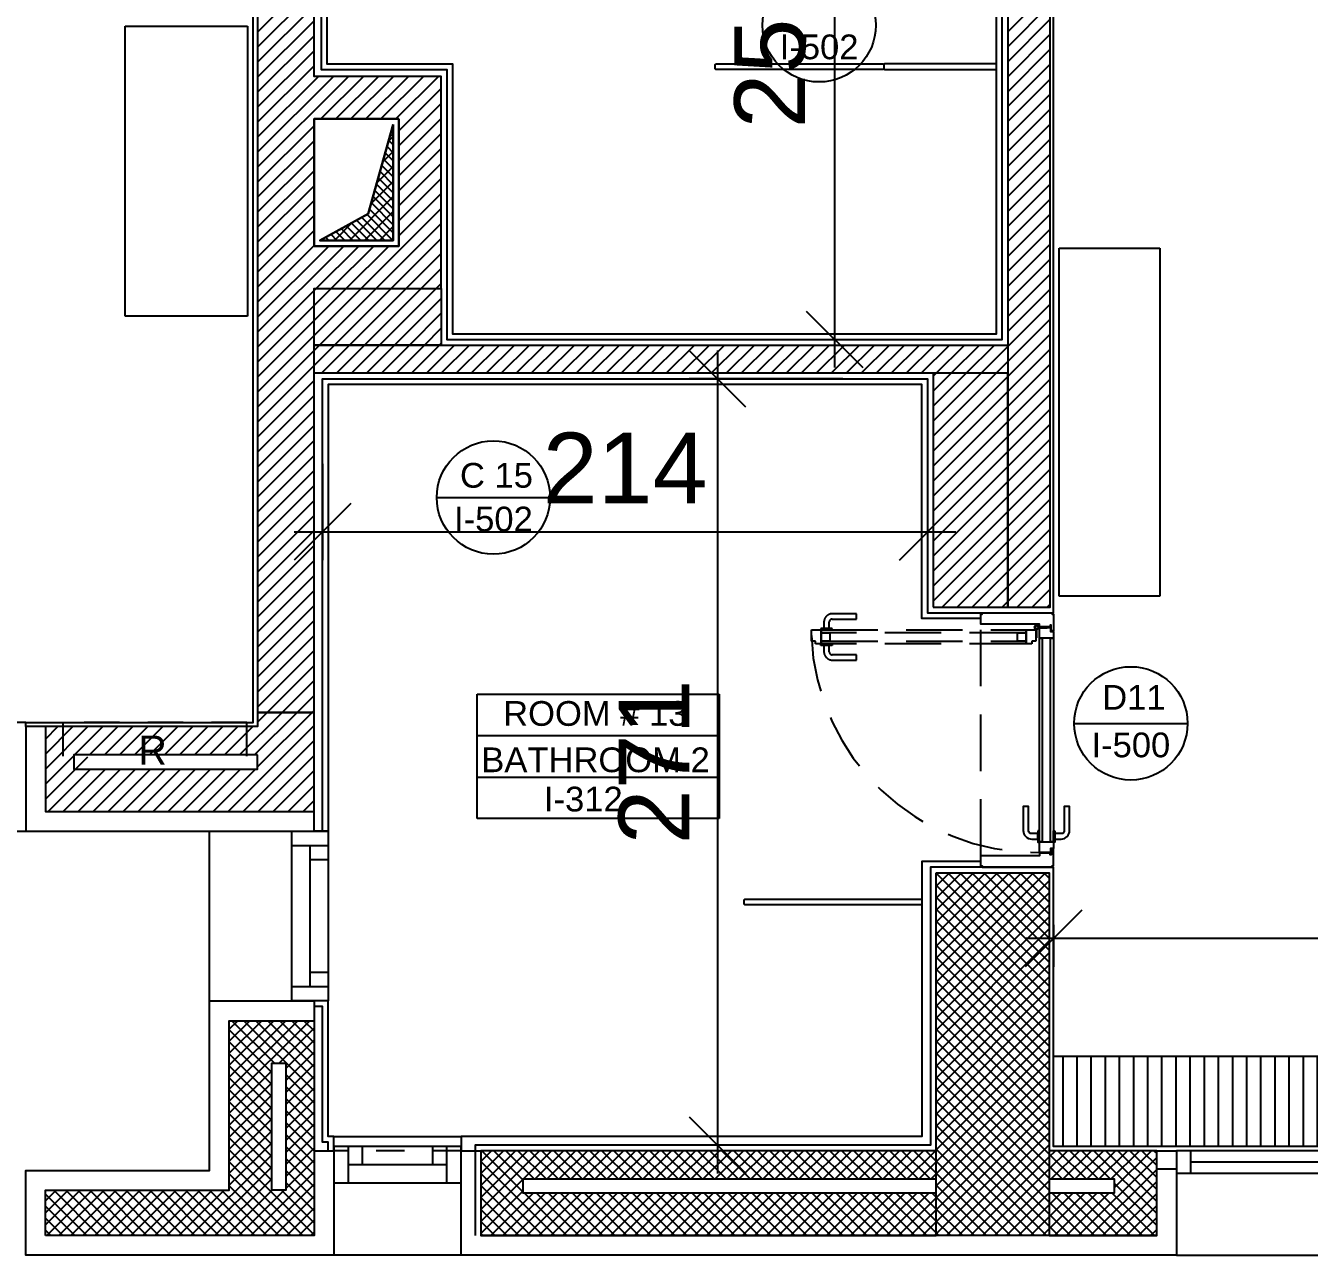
# Model space of a CAD drawing. Extents: x -1.7 to 46.3, y -159.8 to -77.2.
# Drawn here: x 4.008 to 8.548, y -96.806 to -92.456 of the extents above; entities that cross this region are included whole.
import ezdxf
from ezdxf.enums import TextEntityAlignment as Align

# ---------------------------------------------------------------- set-up
doc = ezdxf.new("R2010")
doc.units = 0
doc.header["$MEASUREMENT"] = 0
doc.header["$PDMODE"] = 35
doc.header["$PDSIZE"] = 0.3
for name, pattern in [('9-48-Xref plan$0$DASHED', [0.75, 0.5, -0.25]), ('9-48-Xref plan$0$HIDDEN', [0.3, 0.2, -0.1]), ('9-48-Xref plan$0$HIDDEN2', [0.1875, 0.125, -0.0625])]:
    doc.linetypes.add(name, pattern=pattern)
doc.layers.get('0').update_dxf_attribs({"linetype": 'CONTINUOUS'})
doc.layers.get('DEFPOINTS').update_dxf_attribs({"linetype": 'CONTINUOUS'})
for name, color, linetype in [('9-48-Xref plan$0$0-DASHED', 8, '9-48-Xref plan$0$DASHED'), ('9-48-Xref plan$0$A-ALU', 9, 'CONTINUOUS'), ('9-48-Xref plan$0$A-FC-PROJECTION', 8, '9-48-Xref plan$0$HIDDEN2'), ('9-48-Xref plan$0$A-HATCH-CONC', 8, 'CONTINUOUS'), ('9-48-Xref plan$0$A-PROJECTION', 8, 'CONTINUOUS'), ('9-48-Xref plan$0$A-RADIATEUR HIDDEN', 4, '9-48-Xref plan$0$HIDDEN2'), ('9-48-Xref plan$0$a-shaft', 251, 'CONTINUOUS'), ('9-48-Xref plan$0$A-WALL', 6, 'CONTINUOUS'), ('9-48-Xref plan$0$AR10-METAL', 243, 'CONTINUOUS'), ('9-48-Xref plan$0$AR13-PLST', 31, 'CONTINUOUS'), ('9-48-Xref plan$0$AR19-DOORS', 34, 'CONTINUOUS'), ('9-48-Xref plan$0$AR21-WIN', 142, 'CONTINUOUS'), ('9-48-Xref plan$0$AR22-LOUV', 152, 'CONTINUOUS'), ('9-48-Xref plan$0$CON01-STRUCT', 6, 'CONTINUOUS'), ('9-48-Xref plan$0$CON02-NON-STRUCT', 5, 'CONTINUOUS'), ('9-48-Xref plan$0$HT01-STRUCT', 252, 'CONTINUOUS'), ('9-48-Xref plan$0$HT03-NON-STRUCT', 52, 'CONTINUOUS'), ('9-48-Xref plan$0$INT04-HINGE', 242, 'CONTINUOUS'), ('9-48-Xref plan$0$TIL01-TL', 52, 'CONTINUOUS'), ('9-48-Xref plan$0$TIL03-CLD', 53, 'CONTINUOUS'), ('a-dim', 3, 'CONTINUOUS'), ('AR25-FURN', 142, 'CONTINUOUS'), ('SMB05-DOOR-NO', 32, 'CONTINUOUS'), ('SMB06-CL-NO', 42, 'CONTINUOUS'), ('SMB09-ROOM-NO', 52, 'CONTINUOUS')]:
    doc.layers.add(name, color=color, linetype=linetype)
doc.styles.add('9-48-Xref plan$0$STANDARD', font='txt')
doc.styles.add('A100-STEXT', font='ARIAL.TTF', dxfattribs={"height": 0.25})
doc.styles.add('raa', font='ARIAL.TTF')
doc.dimstyles.new('dim-law', dxfattribs={"dimtxt": 0.25, "dimasz": 0.2, "dimexe": 0.1, "dimexo": 0.3, "dimgap": 0.1, "dimtad": 1, "dimlfac": 100, "dimdsep": 46, "dimtxsty": 'A100-STEXT', "dimblk1": 'OBLIQUE', "dimblk2": 'OBLIQUE', "dimsah": 1, "dimcen": -0.05, "dimdle": 0.1, "dimclrd": 15, "dimclre": 15, "dimclrt": 256, "dimadec": 0, "dimazin": 0, "dimtfac": 0.28, "dimtix": 1, "dimtmove": 2, "dimatfit": 3, "dimldrblk": 'OBLIQUE', "dimfxl": 0, "dimtolj": 1, "dimarcsym": 0})
pattern_1 = [(45, (8.92711, -200.333704), (-0.026516504, 0.026516504), [])]
pattern_2 = [(45, (8.927112, -200.333704), (-0.0212132034, 0.0212132034), []), (135, (8.927112, -200.333704), (-0.0212132034, -0.0212132034), [])]

# ---------------------------------------------------------------- blocks, each defined once
blk = doc.blocks.new('_OBLIQUE')
at = {"color": 0, "linetype": 'ByBlock'}
blk.add_line((-0.5, -0.5), (0.5, 0.5), dxfattribs=at)
blk = doc.blocks.new('*D257')
at = {"layer": 'a-dim', "color": 15, "lineweight": -2}
for p, q in [((7.6434, -95.6368), (7.6434, -95.7852)), ((11.9322, -95.6368), (11.9322, -95.7852)), ((12.0322, -95.6852), (7.5434, -95.6852))]:
    blk.add_line(p, q, dxfattribs=at)
at = {"layer": 'DEFPOINTS', "color": 0}
for p in [(7.6434, -95.3368), (11.9322, -95.3368), (7.6434, -95.6852)]:
    blk.add_point(p, dxfattribs=at)
at = {"layer": 'a-dim', "color": 15, "lineweight": -2, "xscale": 0.2, "yscale": 0.2, "zscale": 0.2}
for p, rotation in [((7.6434, -95.6852), 180.0000025511356), ((11.9322, -95.6852), 2.551135542816496e-06)]:
    blk.add_blockref('_OBLIQUE', p, dxfattribs=dict(at, rotation=rotation))
at = {"layer": 'a-dim', "insert": (9.7878, -95.4576), "char_height": 0.25, "attachment_point": 5, "rotation": 0, "style": 'A100-STEXT'}
blk.add_mtext('\\A1;428.88', dxfattribs=at)
blk = doc.blocks.new('*D260')
at = {"layer": 'a-dim', "color": 15, "lineweight": -2}
for p, q in [((6.8689, -90.9057), (6.8689, -93.6659)), ((6.7473, -91.0057), (6.9689, -91.0057)), ((6.7473, -93.5659), (6.9689, -93.5659))]:
    blk.add_line(p, q, dxfattribs=at)
at = {"layer": 'DEFPOINTS', "color": 0}
for p in [(6.4473, -91.0057), (6.4473, -93.5659), (6.8689, -93.5659)]:
    blk.add_point(p, dxfattribs=at)
at = {"layer": 'a-dim', "color": 15, "lineweight": -2, "xscale": 0.2, "yscale": 0.2, "zscale": 0.2}
for p, rotation in [((6.8689, -91.0057), 90), ((6.8689, -93.5659), 270)]:
    blk.add_blockref('_OBLIQUE', p, dxfattribs=dict(at, rotation=rotation))
at = {"layer": 'a-dim', "insert": (6.6413, -92.2858), "char_height": 0.25, "attachment_point": 5, "rotation": 90, "style": 'A100-STEXT'}
blk.add_mtext('\\A1;256.02', dxfattribs=at)
blk = doc.blocks.new('*D261')
at = {"layer": 'a-dim', "color": 15, "lineweight": -2}
for p, q in [((6.4555, -93.6057), (6.4555, -96.5157)), ((6.8984, -93.7057), (6.3555, -93.7057)), ((6.8984, -96.4157), (6.3555, -96.4157))]:
    blk.add_line(p, q, dxfattribs=at)
at = {"layer": 'DEFPOINTS', "color": 0}
for p in [(7.1984, -93.7057), (6.4555, -96.4157), (7.1984, -96.4157)]:
    blk.add_point(p, dxfattribs=at)
at = {"layer": 'a-dim', "color": 15, "lineweight": -2, "xscale": 0.2, "yscale": 0.2, "zscale": 0.2}
for p, rotation in [((6.4555, -93.7057), 90), ((6.4555, -96.4157), 270)]:
    blk.add_blockref('_OBLIQUE', p, dxfattribs=dict(at, rotation=rotation))
at = {"layer": 'a-dim', "insert": (6.23, -95.0607), "char_height": 0.25, "attachment_point": 5, "rotation": 90, "style": 'A100-STEXT'}
blk.add_mtext('\\A1;271', dxfattribs=at)
blk = doc.blocks.new('*D262')
at = {"layer": 'a-dim', "color": 15, "lineweight": -2}
for p, q in [((5.0584, -94.0057), (5.0584, -94.3463)), ((7.1984, -94.0057), (7.1984, -94.3463)), ((4.9584, -94.2463), (7.2984, -94.2463))]:
    blk.add_line(p, q, dxfattribs=at)
at = {"layer": 'DEFPOINTS', "color": 0}
for p in [(5.0584, -93.7057), (7.1984, -93.7057), (7.1984, -94.2463)]:
    blk.add_point(p, dxfattribs=at)
at = {"layer": 'a-dim', "color": 15, "lineweight": -2, "xscale": 0.2, "yscale": 0.2, "zscale": 0.2, "rotation": 180}
blk.add_blockref('_OBLIQUE', (5.0584, -94.2463), dxfattribs=at)
at = {"layer": 'a-dim', "color": 15, "lineweight": -2, "xscale": 0.2, "yscale": 0.2, "zscale": 0.2}
blk.add_blockref('_OBLIQUE', (7.1984, -94.2463), dxfattribs=at)
at = {"layer": 'a-dim', "insert": (6.1284, -94.0208), "char_height": 0.25, "attachment_point": 5, "style": 'A100-STEXT'}
blk.add_mtext('\\A1;214', dxfattribs=at)

msp = doc.modelspace()

# ---------------------------------------------------------------- hatches: boundary and pattern name
at = {"layer": '9-48-Xref plan$0$a-shaft'}
h = msp.add_hatch(dxfattribs=at)
h.set_pattern_fill('_USER,_O', color=256, scale=0.02, angle=315, pattern_type=0)
h.set_pattern_definition([(315, (8e-11, -138.735676), (0.014142136, 0.014142136), [])])
h.paths.add_polyline_path([(5.30837, -92.80568), (5.30837, -93.21568), (5.04837, -93.21568), (5.22012, -93.12184)])
at = {"layer": '9-48-Xref plan$0$AR22-LOUV'}
h = msp.add_hatch(dxfattribs=at)
h.set_pattern_fill('ANSI31', color=256, scale=0.4, angle=45, style=0)
h.set_pattern_definition([(90, (8.92711, -200.333704), (-0.05, 1e-17), [])])
h.paths.add_polyline_path([(7.64337, -96.10068), (11.93216, -96.10068), (11.93216, -96.42068), (7.64337, -96.42068)])
at = {"layer": '9-48-Xref plan$0$HT01-STRUCT'}
h = msp.add_hatch(dxfattribs=at)
h.set_pattern_fill('_USER', color=256, scale=0.03, angle=45, style=0, double=1, pattern_type=0)
h.set_pattern_definition(pattern_2)
h.paths.add_polyline_path([(7.62837, -95.45268), (7.22837, -95.45268), (7.22837, -96.43568), (7.62837, -96.43568)])
h.paths.add_polyline_path([(7.62837, -96.43568), (7.22837, -96.43568), (7.22837, -96.73568), (7.62837, -96.73568), (7.62837, -96.58568)])
h = msp.add_hatch(dxfattribs=at)
h.set_pattern_fill('_USER', color=256, scale=0.03, angle=45, style=0, double=1, pattern_type=0)
h.set_pattern_definition(pattern_2)
h.paths.add_polyline_path([(5.02837, -95.97568), (4.72837, -95.97568), (4.72837, -96.57568), (4.07837, -96.57568), (4.07837, -96.73568), (5.02837, -96.73568)])
h.paths.add_polyline_path([(4.87837, -96.57568), (4.87837, -96.12568), (4.92837, -96.12568), (4.92837, -96.57568)], flags=16)
h = msp.add_hatch(dxfattribs=at)
h.set_pattern_fill('_USER', color=256, scale=0.03, angle=45, style=0, double=1, pattern_type=0)
h.set_pattern_definition(pattern_2)
h.paths.add_polyline_path([(7.22837, -96.58568), (5.76837, -96.58568), (5.76837, -96.53568), (7.22837, -96.53568), (7.22837, -96.43568), (5.61837, -96.43568), (5.61837, -96.73568), (7.22837, -96.73568)])
h = msp.add_hatch(dxfattribs=at)
h.set_pattern_fill('_USER', color=256, scale=0.03, angle=45, style=0, double=1, pattern_type=0)
h.set_pattern_definition(pattern_2)
h.paths.add_polyline_path([(8.00837, -96.43568), (7.62837, -96.43568), (7.62837, -96.53568), (7.85837, -96.53568), (7.85837, -96.58568), (7.62837, -96.58568), (7.62837, -96.73568), (8.00837, -96.73568)])
at = {"layer": '9-48-Xref plan$0$HT03-NON-STRUCT'}
h = msp.add_hatch(dxfattribs=at)
h.set_pattern_fill('ANSI31', color=252, scale=0.3, style=0, double=1)
h.set_pattern_definition(pattern_1)
h.paths.add_polyline_path([(5.56744, -90.83568), (5.26719, -90.83568), (5.26719, -90.98568), (5.56744, -90.98568)])
h.paths.add_polyline_path([(5.02837, -92.78568), (5.32837, -92.78568), (5.32837, -93.23568), (5.02837, -93.23568)], flags=16)
h.paths.add_polyline_path([(5.30837, -92.80568), (5.30837, -93.21568), (5.04837, -93.21568), (5.22012, -93.12184)], flags=0)
h.paths.add_polyline_path([(5.26719, -90.98568), (5.26719, -90.83568), (4.67837, -90.83568), (4.67837, -90.98568), (4.82837, -90.98568), (4.82837, -94.88568), (5.02837, -94.88568), (5.02837, -93.38568), (5.47837, -93.38568), (5.47837, -92.63568), (5.02837, -92.63568), (5.02837, -90.98568)])
h = msp.add_hatch(dxfattribs=at)
h.set_pattern_fill('ANSI31', color=252, scale=0.3, style=0, double=1)
h.set_pattern_definition(pattern_1)
h.paths.add_polyline_path([(7.48216, -94.51285), (7.63216, -94.51285), (7.63216, -92.04083), (7.48216, -92.04083)])
h = msp.add_hatch(dxfattribs=at)
h.set_pattern_fill('ANSI31', color=252, scale=0.3, style=0, double=1)
h.set_pattern_definition(pattern_1)
h.paths.add_polyline_path([(5.02837, -93.38568), (5.47837, -93.38568), (5.47837, -93.58588), (5.02837, -93.58588)])
h = msp.add_hatch(dxfattribs=at)
h.set_pattern_fill('ANSI31', color=252, scale=0.3, style=0, double=1)
h.set_pattern_definition(pattern_1)
h.paths.add_polyline_path([(7.48216, -93.58588), (5.02837, -93.58588), (5.02837, -93.68588), (7.48216, -93.68588)])
h = msp.add_hatch(dxfattribs=at)
h.set_pattern_fill('ANSI31', color=252, scale=0.3, style=0, double=1)
h.set_pattern_definition(pattern_1)
h.paths.add_polyline_path([(7.21837, -94.51285), (7.48216, -94.51285), (7.48216, -93.68568), (7.21837, -93.68568)])
h = msp.add_hatch(dxfattribs=at)
h.set_pattern_fill('ANSI31', color=252, scale=0.3, style=0, double=1)
h.set_pattern_definition(pattern_1)
h.paths.add_polyline_path([(5.02837, -94.88568), (4.82837, -94.88568), (4.82837, -94.93568), (4.22837, -94.93568), (4.07837, -94.93568), (4.07837, -95.23568), (5.02837, -95.23568)])
h.paths.add_polyline_path([(4.82837, -95.03568), (4.82837, -95.08568), (4.22837, -95.08568), (4.22837, -95.03568)], flags=16)

# ---------------------------------------------------------------- linework, layer by layer
at = {"layer": '9-48-Xref plan$0$0-DASHED', "ltscale": 10}
for p, q in [((7.58163, -94.591), (7.58163, -94.62135)), ((7.58363, -94.59134), (7.58363, -94.62135)), ((7.58363, -94.62135), (7.58163, -94.62135))]:
    msp.add_line(p, q, dxfattribs=at)
for points in [[(7.54638, -94.63335), (7.51638, -94.63335), (7.51638, -94.60335), (7.54638, -94.60335)], [(7.58138, -94.63335), (7.56685, -94.63335), (7.56685, -94.64335), (7.54638, -94.64335), (7.54638, -94.59335), (7.58138, -94.59335)]]:
    msp.add_lwpolyline(points, close=True, dxfattribs=at)
at = {"layer": '9-48-Xref plan$0$A-ALU'}
msp.add_line((1.09837, -95.30568), (4.00837, -95.30568), dxfattribs=at)
at = {"layer": '9-48-Xref plan$0$A-FC-PROJECTION', "ltscale": 0.5}
msp.add_line((5.54837, -96.43568), (5.09837, -96.43568), dxfattribs=at)
at = {"layer": '9-48-Xref plan$0$A-HATCH-CONC', "linetype": '9-48-Xref plan$0$HIDDEN'}
msp.add_line((7.38588, -95.39268), (7.38589, -94.57285), dxfattribs=at)
for points in [[(6.83153, -94.56635), (6.83153, -94.58835), (6.85053, -94.58835), (6.85053, -94.56535, -0.4142136), (6.86053, -94.55535), (6.94653, -94.55535), (6.94653, -94.53635), (6.86153, -94.53635, 0.4142136)], [(6.86153, -94.70035), (6.94653, -94.70035), (6.94653, -94.68135), (6.86053, -94.68135, -0.4142136), (6.85053, -94.67135), (6.85053, -94.64835), (6.83153, -94.64835), (6.83153, -94.67035, 0.4142136)]]:
    msp.add_lwpolyline(points, format="xyb", close=True, dxfattribs=at)
for points in [[(6.82203, -94.64335), (6.80156, -94.64335), (6.80156, -94.63335), (6.78703, -94.63335), (6.78703, -94.59335), (6.82203, -94.59335)], [(6.86053, -94.58835), (6.82053, -94.58835), (6.82053, -94.59335), (6.86053, -94.59335)], [(7.54638, -94.60335), (6.82203, -94.60335), (6.82203, -94.59335), (7.54638, -94.59335)], [(6.85203, -94.63335), (6.82203, -94.63335), (6.82203, -94.60335), (6.85203, -94.60335)], [(6.86053, -94.64835), (6.82053, -94.64835), (6.82053, -94.64335), (6.86053, -94.64335)], [(7.54638, -94.64335), (6.82203, -94.64335), (6.82203, -94.63335), (7.54638, -94.63335)]]:
    msp.add_lwpolyline(points, close=True, dxfattribs=at)
msp.add_arc((7.58422, -94.58298), 0.79776, 182.1814, 270.65782, dxfattribs=at)
at = {"layer": '9-48-Xref plan$0$A-PROJECTION'}
for p, q in [((4.65837, -95.90568), (4.65837, -95.30568)), ((5.54837, -96.80568), (5.09837, -96.80568)), ((8.07837, -96.80568), (11.37837, -96.80568))]:
    msp.add_line(p, q, dxfattribs=at)
at = {"layer": '9-48-Xref plan$0$A-RADIATEUR HIDDEN'}
msp.add_lwpolyline([(4.7901, -95.04068), (4.7901, -94.92068), (4.1401, -94.92068), (4.1401, -95.04068)], dxfattribs=at)
at = {"layer": '9-48-Xref plan$0$a-shaft'}
msp.add_lwpolyline([(5.30837, -92.80568), (5.30837, -93.21568), (5.04837, -93.21568), (5.22012, -93.12184), (5.30837, -92.80568)], dxfattribs=at)
msp.add_lwpolyline([(5.30837, -92.80568), (5.30837, -93.21568), (5.04837, -93.21568), (5.22012, -93.12184), (5.30837, -92.80568)], dxfattribs=at)
at = {"layer": '9-48-Xref plan$0$A-WALL'}
for p, q in [((4.82837, -94.88568), (5.02837, -94.88568)), ((8.00837, -96.73568), (5.61837, -96.73568)), ((8.00837, -96.73568), (7.52837, -96.73568))]:
    msp.add_line(p, q, dxfattribs=at)
msp.add_lwpolyline([(5.32837, -92.78568), (5.02837, -92.78568), (5.02837, -93.23568), (5.32837, -93.23568)], close=True, dxfattribs=at)
at = {"layer": '9-48-Xref plan$0$AR10-METAL', "ltscale": 70}
for points in [[(7.56637, -95.33319), (7.58837, -95.33319), (7.58837, -95.31419), (7.56537, -95.31419, -0.4142136), (7.55537, -95.30419), (7.55537, -95.21819), (7.53637, -95.21819), (7.53637, -95.30319, 0.4142136)], [(7.70037, -95.30319), (7.70037, -95.21819), (7.68137, -95.21819), (7.68137, -95.30419, -0.4142136), (7.67137, -95.31419), (7.64837, -95.31419), (7.64837, -95.33319), (7.67037, -95.33319, 0.4142136)]]:
    msp.add_lwpolyline(points, format="xyb", close=True, dxfattribs=at)
for points in [[(7.58837, -95.30419), (7.58837, -95.34419), (7.59337, -95.34419), (7.59337, -95.30419)], [(7.64837, -95.30419), (7.64837, -95.34419), (7.64337, -95.34419), (7.64337, -95.30419)]]:
    msp.add_lwpolyline(points, close=True, dxfattribs=at)
at = {"layer": '9-48-Xref plan$0$AR13-PLST', "ltscale": 0.25}
for points in [[(4.00837, -94.93568), (4.00837, -94.92068), (4.81337, -94.92068), (4.81337, -91.02068), (4.65837, -91.02068), (4.65837, -90.82068)], [(5.05837, -95.30568), (5.05837, -93.70568), (7.19837, -93.70568), (7.19837, -94.53285), (7.64337, -94.53285), (7.64337, -91.37368), (8.41916, -91.37368), (8.41916, -91.37368), (8.41916, -91.97368), (8.59916, -91.97368), (8.59916, -91.01068), (8.75775, -91.01068), (8.75782, -90.82068)], [(9.61758, -90.82269), (9.61758, -91.01068), (9.77816, -91.01068), (9.77816, -91.97368), (9.95816, -91.97368), (9.95816, -91.37368), (11.93216, -91.37368), (11.93216, -96.42068), (7.64337, -96.42068), (7.64337, -95.43268)], [(5.57762, -91.00568), (5.05337, -91.00568), (5.05337, -92.6113), (5.49837, -92.6113), (5.49837, -93.40568), (5.49837, -93.40568), (5.49837, -93.56588), (7.46237, -93.56588), (7.46237, -92.0612), (7.07337, -92.0612), (7.07337, -91.55577), (7.20337, -91.55577), (7.20337, -91.00568), (6.44727, -91.00568)], [(7.64337, -95.43268), (7.20837, -95.43268), (7.20837, -96.41568), (5.59837, -96.41568), (5.59837, -96.73568)], [(5.07837, -96.43568), (5.07837, -96.40568), (5.05837, -96.40568), (5.05837, -95.92568), (5.02837, -95.92568), (5.02837, -95.92568)]]:
    msp.add_lwpolyline(points, dxfattribs=at)
at = {"layer": '9-48-Xref plan$0$AR19-DOORS', "linetype": 'Continuous'}
for points in [[(7.63141, -94.58285), (7.59338, -94.58285), (7.59338, -94.57285), (7.38589, -94.57285), (7.38589, -94.57285), (7.38588, -94.57285), (7.38588, -94.53785), (7.39108, -94.53785), (7.39108, -94.53285), (7.63817, -94.53285), (7.63817, -94.53785), (7.64337, -94.53785), (7.64337, -94.56738), (7.64337, -94.57238), (7.64337, -94.59738), (7.63541, -94.59738), (7.63541, -94.57685), (7.63141, -94.57685), (7.63141, -94.58285)], [(7.63141, -95.38268), (7.59338, -95.38268), (7.59338, -95.39268), (7.38588, -95.39268), (7.38588, -95.39268), (7.38586, -95.39268), (7.38586, -95.42768), (7.39106, -95.42768), (7.39106, -95.43268), (7.63817, -95.43268), (7.63817, -95.42768), (7.64337, -95.42768), (7.64337, -95.39815), (7.64337, -95.39315), (7.64337, -95.36815), (7.63541, -95.36815), (7.63541, -95.38868), (7.63141, -95.38868), (7.63141, -95.38268)]]:
    msp.add_lwpolyline(points, dxfattribs=at)
for points in [[(7.63338, -94.58485), (7.63338, -94.59938), (7.64338, -94.59938), (7.64338, -94.62285), (7.59338, -94.62285), (7.59338, -94.58485)], [(7.60338, -94.62285), (7.60337, -95.34269), (7.59337, -95.34269), (7.59338, -94.62285)], [(7.64338, -94.62285), (7.64337, -95.34269), (7.63337, -95.34269), (7.63338, -94.62285)], [(7.64337, -95.34269), (7.64337, -95.36616), (7.63337, -95.36616), (7.63337, -95.38069), (7.59337, -95.38069), (7.59337, -95.34269)]]:
    msp.add_lwpolyline(points, close=True, dxfattribs=at)
at = {"layer": '9-48-Xref plan$0$AR21-WIN'}
for p, q in [((4.00837, -94.92068), (1.09837, -94.92068)), ((4.94837, -95.30568), (4.94837, -95.90568)), ((4.94837, -95.30568), (5.07837, -95.30568)), ((5.07837, -95.30568), (5.07837, -95.90568)), ((5.07837, -95.30568), (5.07837, -95.90568)), ((4.94837, -95.35568), (5.07837, -95.35568)), ((5.01337, -95.35568), (5.01337, -95.85568)), ((5.01337, -95.40568), (5.07837, -95.40568)), ((5.07837, -95.80568), (5.01337, -95.80568)), ((5.07837, -95.85568), (4.94837, -95.85568)), ((5.07837, -95.90568), (4.94837, -95.90568)), ((5.54837, -96.42068), (5.09837, -96.42068)), ((5.09837, -96.42068), (5.09837, -96.55068)), ((5.14837, -96.42068), (5.14837, -96.55068)), ((5.19837, -96.42068), (5.19837, -96.48568)), ((5.44837, -96.48568), (5.44837, -96.42068)), ((5.49837, -96.55068), (5.49837, -96.42068)), ((5.54837, -96.55068), (5.54837, -96.42068)), ((11.37837, -96.43568), (8.07837, -96.43568)), ((8.12837, -96.43568), (8.12837, -96.51568)), ((5.49837, -96.48568), (5.14837, -96.48568)), ((11.37837, -96.51568), (8.07837, -96.51568)), ((9.70337, -96.47568), (8.12837, -96.47568)), ((5.54837, -96.55068), (5.09837, -96.55068))]:
    msp.add_line(p, q, dxfattribs=at)
for points in [[(6.44927, -92.5913), (7.04137, -92.5913), (7.04337, -92.5933), (7.04337, -92.6093), (7.04137, -92.6113), (6.44927, -92.6113), (6.44727, -92.6093), (6.44727, -92.5933)], [(7.04337, -92.5933), (7.04337, -92.6093), (7.04537, -92.6113), (7.44037, -92.6113), (7.44237, -92.6093), (7.44237, -92.5933), (7.44037, -92.5913), (7.04537, -92.5913)], [(5.30837, -92.80568), (5.22012, -93.12184), (5.04837, -93.21568), (5.30837, -93.21568)], [(6.54937, -95.56388), (6.54937, -95.54788), (6.55137, -95.54588), (7.17637, -95.54588), (7.17837, -95.54788), (7.17837, -95.56388), (7.17637, -95.56588), (6.55137, -95.56588)]]:
    msp.add_lwpolyline(points, close=True, dxfattribs=at)
at = {"layer": '9-48-Xref plan$0$AR22-LOUV'}
msp.add_lwpolyline([(7.64337, -96.10068), (11.93216, -96.10068), (11.93216, -96.42068), (7.64337, -96.42068)], close=True, dxfattribs=at)
at = {"layer": '9-48-Xref plan$0$CON01-STRUCT'}
for points in [[(7.22837, -95.45268), (7.62837, -95.45268), (7.62837, -96.73568), (7.22837, -96.73568)], [(7.22837, -96.43568), (5.61837, -96.43568), (5.61837, -96.73568), (7.22837, -96.73568), (7.22837, -96.58568), (5.76837, -96.58568), (5.76837, -96.53568), (7.22837, -96.53568)], [(8.00837, -96.43568), (7.62837, -96.43568), (7.62837, -96.53568), (7.85837, -96.53568), (7.85837, -96.58568), (7.62837, -96.58568), (7.62837, -96.73568), (8.00837, -96.73568)]]:
    msp.add_lwpolyline(points, close=True, dxfattribs=at)
for points in [[(4.07837, -96.73568), (4.07837, -96.57568), (4.72837, -96.57568), (4.72837, -95.97568), (5.02837, -95.97568), (5.02837, -96.73568), (4.07837, -96.73568)], [(4.87837, -96.57568), (4.87837, -96.12568), (4.92837, -96.12568), (4.92837, -96.57568), (4.87837, -96.57568)]]:
    msp.add_lwpolyline(points, dxfattribs=at)
at = {"layer": '9-48-Xref plan$0$CON02-NON-STRUCT'}
msp.add_line((7.48216, -92.04083), (7.48216, -94.51285), dxfattribs=at)
for points in [[(5.56744, -90.83568), (4.67837, -90.83568), (4.67837, -90.98568), (4.82837, -90.98568), (4.82837, -94.88568), (5.02837, -94.88568), (5.02837, -93.38568), (5.47837, -93.38568), (5.47837, -92.63568), (5.02837, -92.63568), (5.02837, -90.98568), (5.56744, -90.98568)], [(5.32837, -92.78568), (5.32837, -93.23568), (5.02837, -93.23568), (5.02837, -92.78568)], [(5.02837, -93.38568), (5.47837, -93.38568), (5.47837, -93.58588), (5.02837, -93.58588)], [(5.02837, -93.58588), (7.48216, -93.58588), (7.48216, -93.68588), (5.02837, -93.68588)], [(7.21837, -94.51285), (7.48216, -94.51285), (7.48216, -93.68568), (7.21837, -93.68568)]]:
    msp.add_lwpolyline(points, close=True, dxfattribs=at)
for points in [[(7.48216, -94.51285), (7.63216, -94.51285), (7.63216, -92.04083)], [(5.02837, -94.88568), (4.82837, -94.88568), (4.82837, -94.93568), (4.17837, -94.93568), (4.07837, -94.93568), (4.07837, -95.23568), (5.02837, -95.23568), (5.02837, -94.88568)], [(4.82837, -95.03568), (4.17837, -95.03568), (4.17837, -95.08568), (4.82837, -95.08568), (4.82837, -95.03568)]]:
    msp.add_lwpolyline(points, dxfattribs=at)
at = {"layer": '9-48-Xref plan$0$HT03-NON-STRUCT'}
for points in [[(5.57762, -91.02568), (5.07337, -91.02568), (5.07337, -92.5913), (5.51837, -92.5913), (5.51837, -93.42568), (5.51837, -93.42568), (5.51837, -93.54588), (7.44237, -93.54588), (7.44237, -92.0812), (7.05337, -92.0812), (7.05337, -91.53577), (7.18337, -91.53577), (7.18337, -91.02568), (6.44727, -91.02568)], [(7.38588, -94.55285), (7.17837, -94.55285), (7.17837, -93.72568), (5.07837, -93.72568), (5.07837, -95.30568), (5.02837, -95.30568)]]:
    msp.add_lwpolyline(points, dxfattribs=at)
at = {"layer": '9-48-Xref plan$0$INT04-HINGE', "ltscale": 0.8}
for p, q in [((7.59103, -94.5816), (7.62138, -94.5816)), ((7.59103, -94.5861), (7.62138, -94.5861)), ((7.59137, -94.5836), (7.62138, -94.5836)), ((7.59137, -94.5841), (7.62138, -94.5841)), ((7.62138, -94.5816), (7.62138, -94.5836)), ((7.62138, -94.5841), (7.62138, -94.5861))]:
    msp.add_line(p, q, dxfattribs=at)
for radius in [0.0075, 0.0075, 0.0075, 0.0075, 0.0075, 0.0075, 0.0075, 0.0075, 0.0075, 0.0075, 0.0075, 0.0075, 0.0075, 0.0075, 0.0075, 0.0075, 0.0075, 0.0075, 0.0075, 0.0075, 0.0075, 0.0075, 0.0075, 0.0075, 0.0075, 0.0075, 0.0075, 0.0075, 0.0075, 0.0075, 0.0075, 0.0075, 0.0055, 0.0055, 0.0055, 0.0055, 0.0055, 0.0055, 0.0055, 0.0055, 0.0055, 0.0055, 0.0055, 0.0055, 0.0055, 0.0055, 0.0055, 0.0055, 0.0055, 0.0055, 0.0055, 0.0055, 0.0055, 0.0055, 0.0055, 0.0055, 0.0055, 0.0055, 0.0055, 0.0055, 0.0055, 0.0055, 0.0055, 0.0055]:
    msp.add_circle((7.58388, -94.58385), radius, dxfattribs=at)
at = {"layer": '9-48-Xref plan$0$TIL01-TL'}
msp.add_line((5.09837, -96.38568), (5.54837, -96.38568), dxfattribs=at)
for points in [[(7.38586, -95.41268), (7.17837, -95.41268), (7.17837, -96.38568), (5.54837, -96.38568), (5.54837, -96.43568)], [(5.09837, -96.43568), (5.09837, -96.38568), (5.07837, -96.38568), (5.07837, -95.90568), (5.02837, -95.90568), (5.02837, -95.97568)]]:
    msp.add_lwpolyline(points, dxfattribs=at)
at = {"layer": '9-48-Xref plan$0$TIL03-CLD'}
for p, q in [((4.00837, -94.93568), (4.00837, -95.30568)), ((4.07837, -94.93568), (4.00837, -94.93568)), ((5.02837, -95.30568), (5.02837, -95.23568)), ((4.00837, -95.30568), (5.02837, -95.30568))]:
    msp.add_line(p, q, dxfattribs=at)
for points in [[(5.02837, -96.43568), (5.09837, -96.43568), (5.09837, -96.80568), (4.00837, -96.80568), (4.00837, -96.50568), (4.65837, -96.50568), (4.65837, -95.90568), (5.02837, -95.90568)], [(8.00837, -96.43568), (8.07837, -96.43568), (8.07837, -96.80568), (5.54837, -96.80568), (5.54837, -96.43568), (5.61837, -96.43568)], [(8.07837, -96.50068), (8.00837, -96.50068)]]:
    msp.add_lwpolyline(points, dxfattribs=at)
at = {"layer": 'AR25-FURN', "linetype": 'Continuous'}
for p, q in [((4.35994, -92.45759), (4.79337, -92.45759)), ((4.35994, -93.48376), (4.35994, -92.45759)), ((4.79337, -92.45759), (4.79337, -93.48376)), ((7.66337, -93.24314), (8.01988, -93.24314)), ((7.66337, -94.47397), (7.66337, -93.24314)), ((8.01988, -93.24314), (8.01988, -94.47397)), ((4.79337, -93.48376), (4.35994, -93.48376)), ((8.01988, -94.47397), (7.66337, -94.47397))]:
    msp.add_line(p, q, dxfattribs=at)
at = {"layer": 'SMB05-DOOR-NO'}
msp.add_line((7.71662, -94.92403), (8.11752, -94.92403), dxfattribs=at)
msp.add_circle((7.91707, -94.92403), 0.20045, dxfattribs=at)
at = {"layer": 'SMB06-CL-NO'}
msp.add_line((5.46218, -94.12522), (5.86308, -94.12522), dxfattribs=at)
for centre in [(6.81449, -92.45503), (5.66263, -94.12522)]:
    msp.add_circle(centre, 0.20045, dxfattribs=at)
at = {"layer": 'SMB09-ROOM-NO'}
for p, q in [((5.60541, -94.82094), (6.46118, -94.82094)), ((5.60541, -95.26059), (5.60541, -94.82094)), ((6.46118, -94.82094), (6.46118, -95.26059)), ((5.60541, -94.96749), (6.46118, -94.96749)), ((5.60541, -95.11404), (6.46118, -95.11404)), ((6.46118, -95.26059), (5.60541, -95.26059))]:
    msp.add_line(p, q, dxfattribs=at)

# ---------------------------------------------------------------- texts
at = {"layer": '9-48-Xref plan$0$A-RADIATEUR HIDDEN', "style": '9-48-Xref plan$0$STANDARD'}
msp.add_text('R', height=0.10349, dxfattribs=at).set_placement((4.4076, -95.07076))
at = {"layer": 'SMB05-DOOR-NO', "style": 'raa'}
for s, p in [('D11', (7.92785, -94.83214)), ('I-500', (7.91706, -95.0003))]:
    msp.add_text(s, height=0.0875, dxfattribs=at).set_placement(p, align=Align.MIDDLE_CENTER)
at = {"layer": 'SMB06-CL-NO', "style": 'raa'}
for s, p in [('I-502', (6.81449, -92.53129)), ('C 15', (5.67341, -94.0468)), ('I-502', (5.66263, -94.20149))]:
    msp.add_text(s, height=0.0875, dxfattribs=at).set_placement(p, align=Align.MIDDLE_CENTER)
at = {"layer": 'SMB09-ROOM-NO', "style": 'raa'}
for s, p in [('ROOM # 13', (6.02305, -94.88906)), ('BATHROOM 2', (6.02384, -95.05301)), ('I-312', (5.9806, -95.19192))]:
    msp.add_text(s, height=0.0875, dxfattribs=at).set_placement(p, align=Align.MIDDLE_CENTER)

# ---------------------------------------------------------------- dimensions: what is measured, and where the dimension line sits
at = {"layer": 'a-dim'}
for p1, p2, distance, picture, middle in [((6.44727, -91.00568), (6.44727, -93.56588), 0.42163, '*D260', (6.64126, -92.28578)), ((7.19837, -93.70568), (7.19837, -96.41568), -0.74288, '*D261', (6.22998, -95.06068)), ((5.05837, -93.70568), (7.19837, -93.70568), -0.54061, '*D262', (6.12837, -94.02077)), ((11.93216, -95.33675), (7.64337, -95.33675), 0.34846, '*D257', (9.78777, -95.45757))]:
    dim = msp.add_aligned_dim(p1=p1, p2=p2, distance=distance, dimstyle='dim-law', dxfattribs=at)
    dim.commit()
    dim.dimension.update_dxf_attribs({"geometry": picture, "text_midpoint": middle})

doc.saveas('drawing.dxf')
